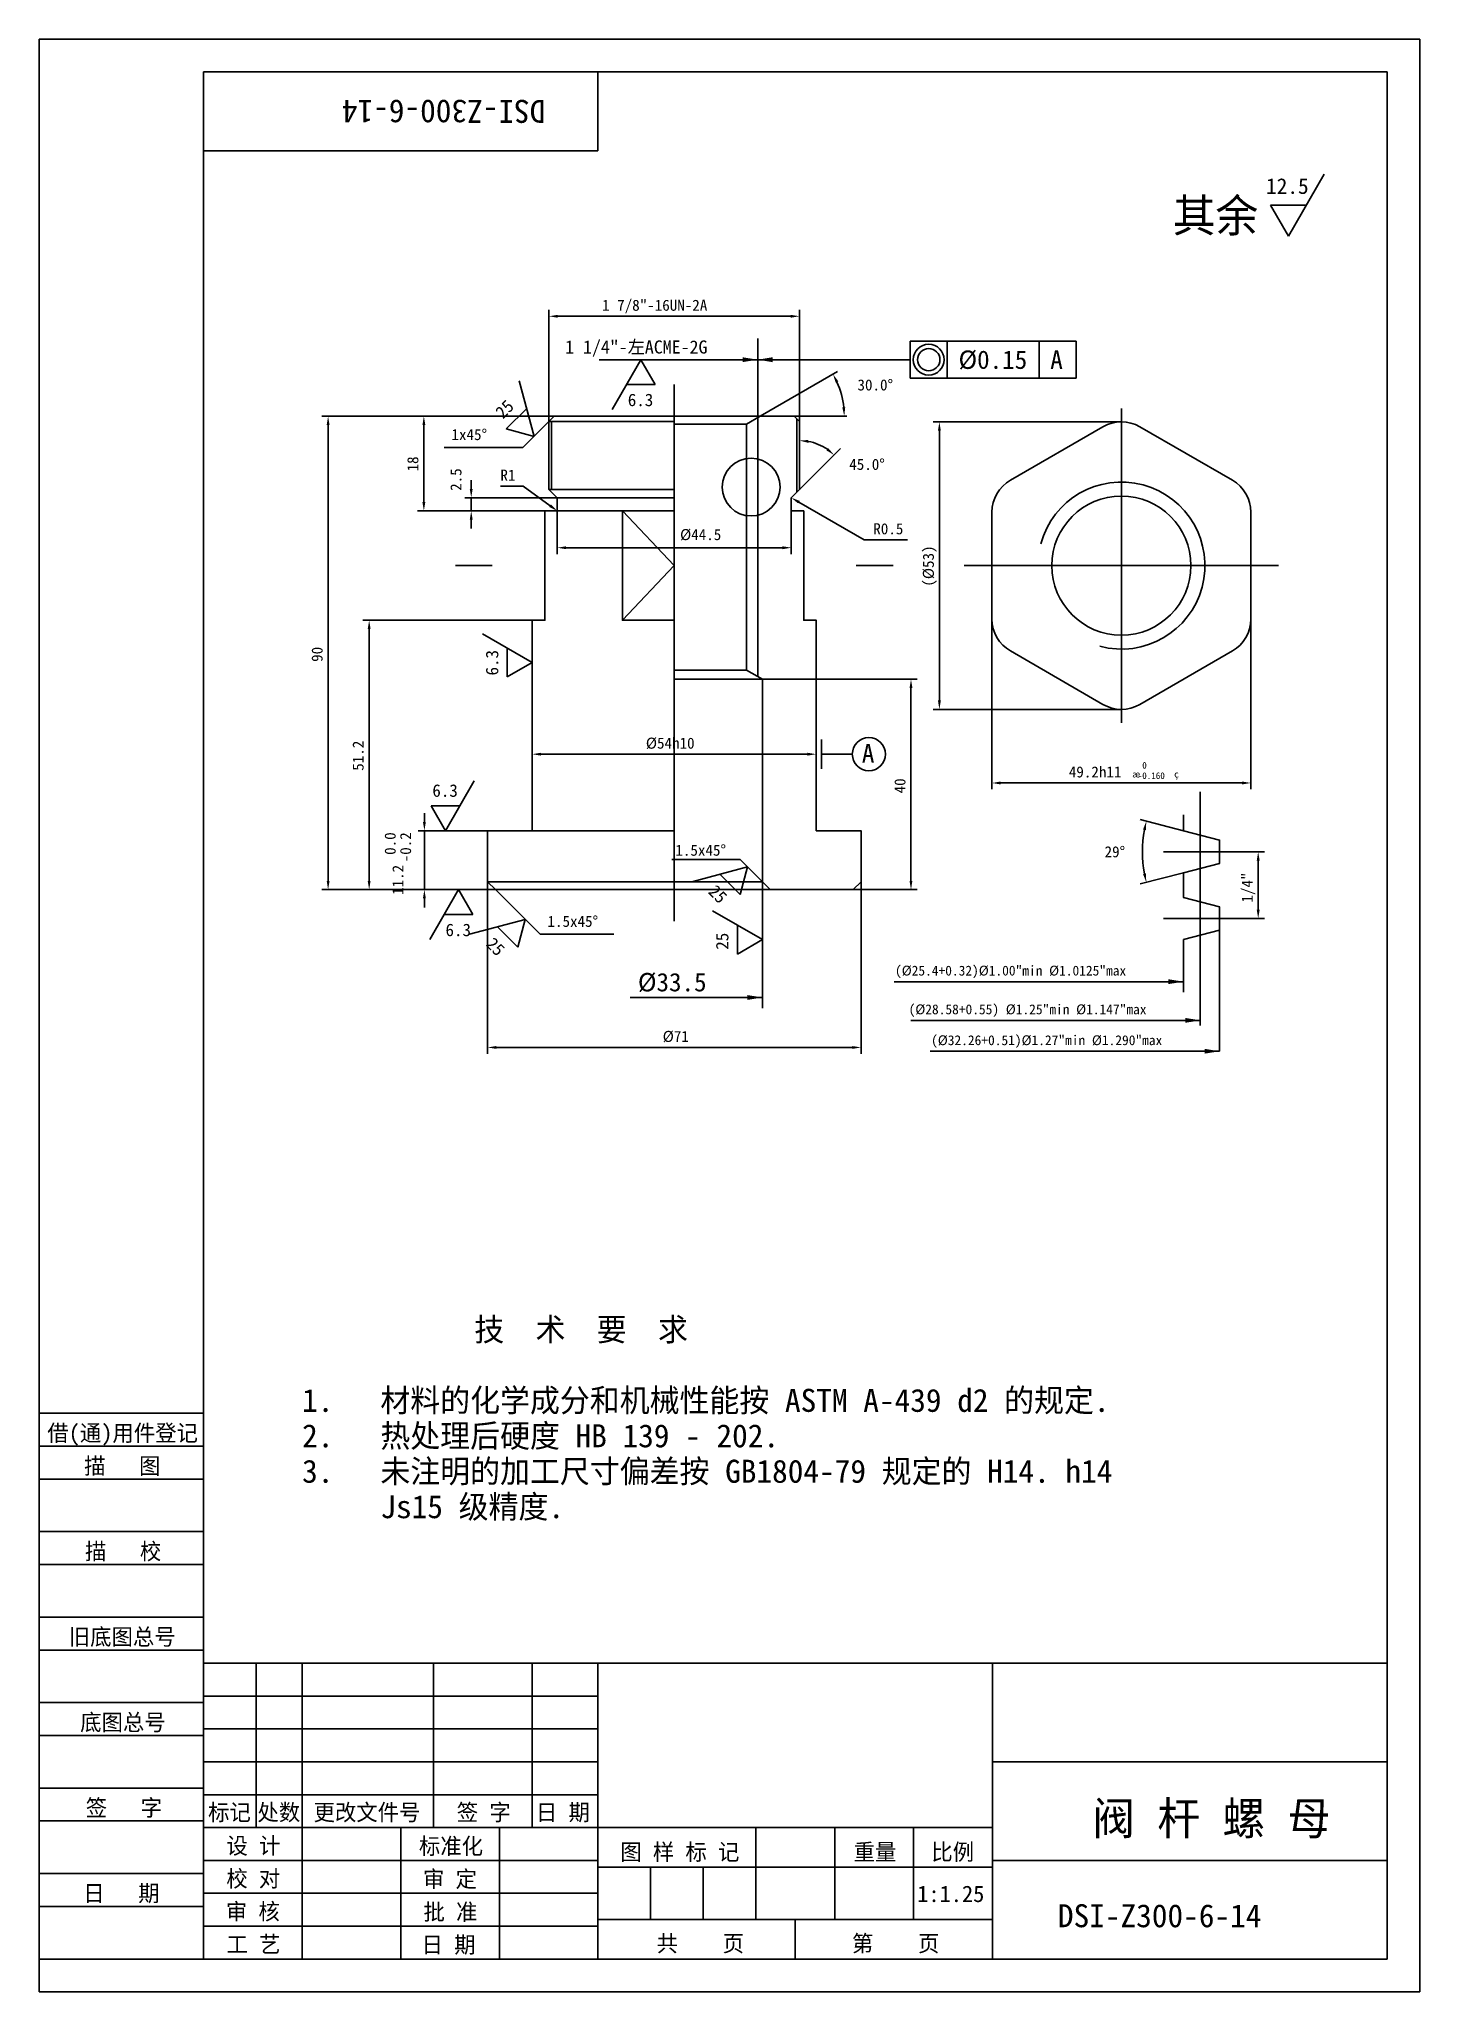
# Model space of a CAD drawing. Header units: metres. Extents: x 0 to 210, y 0 to 297.
import ezdxf

# ---------------------------------------------------------------- set-up
doc = ezdxf.new("R2010")
doc.units = ezdxf.units.M
for name, color, linetype in [('C', 6, 'Continuous'), ('D', 1, 'Continuous'), ('FL', 5, 'Continuous'), ('T', 7, 'Continuous'), ('TL', 4, 'Continuous')]:
    doc.layers.add(name, color=color, linetype=linetype)

# ---------------------------------------------------------------- blocks, each defined once
blk = doc.blocks.new('PIC6')
blk.add_lwpolyline([(6.01, 0, 1), (-6.01, 0, 1)], format="xyb", close=True)
blk.add_lwpolyline([(-4.36, 0, 1), (4.36, 0, 1), (-4.36, 0, 1)], format="xyb")
blk = doc.blocks.new('TUKUN4')
at = {"layer": 'FL'}
for p, q in [((0, 297), (0, 0)), ((210, 297), (0, 297)), ((210, 0), (210, 297)), ((0, 78), (25, 78)), ((0, 70), (25, 70)), ((0, 65), (25, 65)), ((0, 57), (25, 57)), ((0, 52), (25, 52)), ((33, 25), (33, 50)), ((40, 5), (40, 50)), ((60, 25), (60, 50)), ((75, 25), (75, 50)), ((25, 45), (85, 45)), ((0, 44), (25, 44)), ((0, 39), (25, 39)), ((25, 40), (85, 40)), ((25, 35), (85, 35)), ((0, 31), (25, 31)), ((25, 30), (85, 30)), ((0, 26), (25, 26)), ((70, 5), (70, 25)), ((0, 18), (25, 18)), ((25, 20), (85, 20)), ((25, 15), (85, 15)), ((0, 13), (25, 13)), ((25, 10), (85, 10)), ((0, 0), (210, 0))]:
    blk.add_line(p, q, dxfattribs=at)
at = {"layer": 'TL'}
for p, q in [((25, 5), (25, 292)), ((205, 292), (25, 292)), ((85, 292), (85, 280)), ((205, 5), (205, 292)), ((85, 280), (25, 280)), ((0, 88), (25, 88)), ((0, 83), (25, 83)), ((205, 50), (25, 50)), ((85, 5), (85, 50)), ((145, 5), (145, 50)), ((205, 35), (145, 35)), ((145, 25), (25, 25)), ((55, 5), (55, 25)), ((109, 11), (109, 25)), ((121, 11), (121, 25)), ((133, 11), (133, 25)), ((85, 19), (145, 19)), ((93, 11), (93, 19)), ((101, 11), (101, 19)), ((205, 20), (145, 20)), ((145, 11), (85, 11)), ((115, 5), (115, 11)), ((0, 5), (205, 5))]:
    blk.add_line(p, q, dxfattribs=at)
at = {"layer": 'T'}
for s, p in [('借(通)用件登记', (1.26, 83.76)), ('描   图', (6.86, 78.76)), ('描   校', (6.98, 65.76)), ('旧底图总号', (4.52, 52.76)), ('底图总号', (6.25, 39.76)), ('签   字', (7.1, 26.76)), ('标记', (25.71, 26.07)), ('处数', (33.22, 26.07)), ('更改文件号', (41.75, 26.07)), ('签 字', (63.53, 26.07)), ('日 期', (75.57, 26.07)), ('设 计', (28.5, 20.99)), ('标准化', (57.77, 20.93)), ('图 样 标 记', (88.4, 20.04)), ('重量', (123.88, 20.04)), ('比例', (135.7, 20.04)), ('校 对', (28.48, 15.99)), ('审 定', (58.39, 15.93)), ('日   期', (6.72, 13.76)), ('审 核', (28.41, 10.99)), ('批 准', (58.46, 10.93)), ('共    页', (93.91, 6.13)), ('第    页', (123.62, 6.13)), ('工 艺', (28.52, 5.99)), ('日 期', (58.18, 5.93))]:
    blk.add_text(s, height=2.5, dxfattribs=at).set_placement(p)

msp = doc.modelspace()

# ---------------------------------------------------------------- linework, layer by layer
at = {"layer": 'C'}
for p, q in [((164.6, 240.82), (164.6, 193.02)), ((140.7, 216.92), (188.5, 216.92))]:
    msp.add_line(p, q, dxfattribs=at)
for points in [[(96.6, 162.84), (96.6, 244.44)], [(176.6, 182.54), (176.6, 158.16)], [(171, 173.4), (181.4, 173.4)], [(171, 163.24), (181.4, 163.24)]]:
    msp.add_lwpolyline(points, dxfattribs=at)
at = {"layer": 'D'}
for p, q in [((195.46, 276.46), (190, 267)), ((190, 267), (187.27, 271.73)), ((187.27, 271.73), (192.73, 271.73)), ((77.55, 238.84), (77.55, 255.8)), ((115.65, 238.84), (115.65, 255.8)), ((78.89, 254.84), (114.31, 254.84)), ((109.3, 239.44), (109.3, 251.44)), ((132.5, 245.44), (132.5, 251.04)), ((132.5, 251.04), (157.7, 251.04)), ((138.1, 245.44), (138.1, 251.04)), ((152.1, 245.44), (152.1, 251.04)), ((157.7, 251.04), (157.7, 245.44)), ((109.3, 248.24), (85.17, 248.24)), ((87.15, 240.67), (91.52, 248.24)), ((91.52, 248.24), (93.71, 244.45)), ((109.3, 248.24), (112.1, 248.24)), ((112.1, 248.24), (132.5, 248.24)), ((73.02, 245.02), (75.29, 236.58)), ((93.71, 244.45), (89.33, 244.45)), ((109.65, 239.64), (121.43, 246.44)), ((157.7, 245.44), (132.5, 245.44)), ((71.06, 237.71), (74.16, 240.8)), ((78.35, 239.64), (43, 239.64)), ((43.96, 168.98), (43.96, 238.3)), ((78.35, 239.64), (57.56, 239.64)), ((58.52, 226.58), (58.52, 238.3)), ((75.29, 236.58), (71.06, 237.71)), ((77.55, 238.84), (73.59, 234.88)), ((114.85, 239.64), (122.85, 239.64)), ((164.6, 238.78), (135.96, 238.78)), ((73.59, 234.88), (61.59, 234.88)), ((115.65, 228.49), (121.87, 234.71)), ((136.92, 237.43), (136.92, 196.41)), ((65.72, 228.58), (65.72, 229.93)), ((72.28, 229), (70.16, 229)), ((73.62, 229), (72.28, 229)), ((77.71, 226.03), (73.62, 229)), ((78.8, 227.24), (64.76, 227.24)), ((65.72, 225.24), (65.72, 227.24)), ((115.56, 226.57), (125.49, 220.84)), ((76.92, 225.24), (57.56, 225.24)), ((76.92, 225.24), (64.76, 225.24)), ((65.72, 223.9), (65.72, 222.55)), ((78.8, 225.24), (78.8, 218.68)), ((114.4, 225.24), (114.4, 218.68)), ((125.49, 220.84), (126.83, 220.84)), ((126.83, 220.84), (132.07, 220.84)), ((80.14, 219.64), (113.06, 219.64)), ((75, 208.6), (49.24, 208.6)), ((144.92, 208.79), (144.92, 182.9)), ((184.28, 208.79), (184.28, 182.9)), ((50.2, 168.98), (50.2, 207.26)), ((67.43, 206.57), (75, 202.2)), ((71.21, 200.01), (71.21, 204.39)), ((75, 202.2), (71.21, 200.01)), ((110, 199.64), (133.56, 199.64)), ((132.6, 168.98), (132.6, 198.3)), ((164.6, 195.06), (135.96, 195.06)), ((75, 186.84), (75, 189.2)), ((76.34, 188.24), (116.86, 188.24)), ((118.2, 186.84), (118.2, 189.2)), ((66.17, 184.17), (61.8, 176.6)), ((146.26, 183.86), (182.94, 183.86)), ((58.6, 177.94), (58.6, 179.29)), ((61.8, 176.6), (59.61, 180.39)), ((59.61, 180.39), (63.99, 180.39)), ((174.06, 176.6), (167.46, 178.3)), ((68.2, 176.6), (57.64, 176.6)), ((58.6, 167.64), (58.6, 176.6)), ((181.4, 173.4), (186.36, 173.4)), ((106.61, 172.23), (96.21, 172.23)), ((99.29, 168.84), (107.74, 171.1)), ((106.61, 166.88), (103.51, 169.97)), ((110, 168.84), (106.61, 172.23)), ((107.74, 171.1), (106.61, 166.88)), ((174.06, 170.2), (167.46, 168.5)), ((185.4, 172.06), (185.4, 164.58)), ((69.4, 167.64), (43, 167.64)), ((69.4, 167.64), (49.24, 167.64)), ((69.4, 167.64), (57.64, 167.64)), ((59.43, 160.07), (63.8, 167.64)), ((63.8, 167.64), (65.99, 163.85)), ((68.2, 168.84), (68.2, 142.68)), ((69.4, 167.64), (76.19, 160.85)), ((110, 168.84), (110, 149.64)), ((123.8, 167.64), (133.56, 167.64)), ((125, 168.84), (125, 142.68)), ((58.6, 166.3), (58.6, 164.95)), ((65.99, 163.85), (61.61, 163.85)), ((102.43, 164.41), (110, 160.04)), ((65.48, 160.85), (73.93, 163.11)), ((72.79, 158.89), (69.7, 161.98)), ((73.93, 163.11), (72.79, 158.89)), ((76.19, 160.85), (87.39, 160.85)), ((106.21, 157.85), (106.21, 162.23)), ((179.54, 161.46), (179.54, 143.06)), ((181.4, 163.24), (186.36, 163.24)), ((110, 160.04), (106.21, 157.85)), ((174.06, 157.64), (174.06, 152.04)), ((176.6, 158.16), (176.6, 146.96)), ((174.06, 153.64), (130.06, 153.64)), ((110, 151.24), (89.9, 151.24)), ((176.6, 147.76), (132.6, 147.76)), ((69.54, 143.64), (123.66, 143.64)), ((179.54, 143.06), (135.54, 143.06))]:
    msp.add_line(p, q, dxfattribs=at)
for points in [[(119, 190.48), (119, 186)], [(119, 188.24), (123.68, 188.24)]]:
    msp.add_lwpolyline(points, dxfattribs=at)
for centre, radius in [((108.29, 228.87), 4.4), ((126.2, 188.24), 2.52)]:
    msp.add_circle(centre, radius, dxfattribs=at)
for centre, radius, start, end in [((109.65, 239.64), 12.8, 6.02, 23.98), ((115.65, 228.49), 7.44, 55.36, 79.64), ((186.42, 173.4), 18.62, 169.64, 190.36)]:
    msp.add_arc(centre, radius, start, end, dxfattribs=at)
for points in [[(78.89, 255.06), (78.89, 254.62), (77.55, 254.84)], [(114.31, 255.06), (114.31, 254.62), (115.65, 254.84)], [(107, 247.87), (109.3, 248.24), (107, 248.6)], [(111.54, 248.61), (111.54, 247.86), (109.3, 248.24)], [(121.15, 244.74), (121.55, 244.94), (120.74, 246.04)], [(122.6, 240.99), (122.16, 240.97), (122.45, 239.64)], [(43.74, 238.3), (44.18, 238.3), (43.96, 239.64)], [(58.3, 238.3), (58.74, 238.3), (58.52, 239.64)], [(136.7, 237.43), (137.14, 237.43), (136.92, 238.78)], [(116.97, 235.59), (117.01, 236.03), (115.65, 235.93)], [(120.02, 234.78), (119.74, 234.44), (120.91, 233.75)], [(58.3, 226.58), (58.74, 226.58), (58.52, 225.24)], [(65.5, 228.58), (65.94, 228.58), (65.72, 227.24)], [(77.84, 226.21), (77.58, 225.85), (78.8, 225.24)], [(115.45, 226.37), (115.68, 226.76), (114.4, 227.24)], [(65.5, 223.9), (65.94, 223.9), (65.72, 225.24)], [(80.14, 219.86), (80.14, 219.42), (78.8, 219.64)], [(113.06, 219.86), (113.06, 219.42), (114.4, 219.64)], [(49.98, 207.26), (50.42, 207.26), (50.2, 208.6)], [(132.38, 198.3), (132.82, 198.3), (132.6, 199.64)], [(136.7, 196.41), (137.14, 196.41), (136.92, 195.06)], [(76.34, 188.46), (76.34, 188.02), (75, 188.24)], [(116.86, 188.46), (116.86, 188.02), (118.2, 188.24)], [(146.26, 184.09), (146.26, 183.64), (144.92, 183.86)], [(182.94, 184.09), (182.94, 183.64), (184.28, 183.86)], [(58.38, 177.94), (58.82, 177.94), (58.6, 176.6)], [(167.89, 176.8), (168.32, 176.7), (168.39, 178.06)], [(185.18, 172.06), (185.62, 172.06), (185.4, 173.4)], [(168.32, 170.1), (167.89, 170), (168.39, 168.74)], [(43.74, 168.98), (44.18, 168.98), (43.96, 167.64)], [(49.98, 168.98), (50.42, 168.98), (50.2, 167.64)], [(58.38, 166.3), (58.82, 166.3), (58.6, 167.64)], [(132.38, 168.98), (132.82, 168.98), (132.6, 167.64)], [(185.18, 164.58), (185.62, 164.58), (185.4, 163.24)], [(107.7, 150.87), (110, 151.24), (107.7, 151.61)], [(171.75, 153.28), (174.06, 153.64), (171.75, 154.01)], [(174.3, 147.39), (176.6, 147.76), (174.3, 148.13)], [(69.54, 143.86), (69.54, 143.42), (68.2, 143.64)], [(123.66, 143.86), (123.66, 143.42), (125, 143.64)], [(177.24, 142.7), (179.54, 143.06), (177.24, 143.43)]]:
    msp.add_solid(points, dxfattribs=at)
at = {"layer": 'FL'}
for points in [[(77.95, 228.49), (77.95, 238.84)], [(109.3, 200.04), (109.3, 239.44)], [(115.25, 228.09), (115.25, 239.24)], [(88.72, 208.6), (96.6, 216.92), (88.72, 225.24)]]:
    msp.add_lwpolyline(points, dxfattribs=at)
msp.add_arc((164.6, 216.92), 12.7, 255, 165, dxfattribs=at)
at = {"layer": 'TL'}
for points in [[(77.55, 238.84), (78.35, 239.64), (109.65, 239.64)], [(78.8, 227.24), (77.55, 228.49), (77.55, 238.84), (96.6, 238.84)], [(107.57, 238.44), (96.6, 238.44)], [(77.55, 228.49), (96.6, 228.49)], [(78.8, 225.24), (78.8, 227.24), (96.6, 227.24)], [(75, 176.6), (75, 208.6), (76.92, 208.6), (76.92, 225.24), (96.6, 225.24)], [(88.72, 225.24), (88.72, 208.6), (96.6, 208.6)], [(68.92, 216.92), (63.32, 216.92)], [(124.28, 216.92), (129.88, 216.92)], [(107.57, 201.04), (96.6, 201.04)], [(110, 199.64), (96.6, 199.64)], [(174.06, 179), (174.06, 176.6), (179.54, 175.18), (179.54, 171.62), (174.06, 170.2), (174.06, 166.44), (179.54, 165.02), (179.54, 161.46), (174.06, 160.04), (174.06, 157.64)], [(111.2, 167.64), (69.4, 167.64), (68.2, 168.84), (68.2, 176.6), (96.6, 176.6)], [(68.2, 168.84), (110, 168.84)]]:
    msp.add_lwpolyline(points, dxfattribs=at)
msp.add_lwpolyline([(109.65, 239.64), (114.85, 239.64), (115.65, 238.84), (115.65, 228.49), (114.4, 227.24), (114.4, 225.24), (116.28, 225.24), (116.28, 208.6), (118.2, 208.6), (118.2, 176.6), (125, 176.6), (125, 168.84), (123.8, 167.64), (111.2, 167.64), (110, 168.84), (110, 199.64), (107.57, 201.04), (107.57, 238.44)], close=True, dxfattribs=at)
msp.add_lwpolyline([(147.72, 203.94), (161.8, 195.81, 0.27), (167.4, 195.81), (181.48, 203.94, 0.27), (184.28, 208.79), (184.28, 225.05, 0.27), (181.48, 229.9), (167.4, 238.03, 0.27), (161.8, 238.03), (147.72, 229.9, 0.27), (144.92, 225.05), (144.92, 208.79, 0.27)], format="xyb", close=True, dxfattribs=at)
msp.add_lwpolyline([(175.18, 216.92, 1), (154.02, 216.92, 1), (175.18, 216.92, 1)], format="xyb", dxfattribs=at)

# ---------------------------------------------------------------- block references
at = {"layer": 'D', "xscale": 0.39, "yscale": 0.39, "zscale": 0.39}
msp.add_blockref('PIC6', (135.3, 248.24), dxfattribs=at)
at = {"layer": 'TL'}
msp.add_blockref('TUKUN4', (0, 0), dxfattribs=at)

# ---------------------------------------------------------------- texts
at = {"layer": 'D'}
for s, height, rotation, p in [('DSI-Z300-6-14', 3.5, 180, (77, 287.75)), ('25', 1.9, 45, (70.55, 239.14)), ('18', 1.68, 90, (57.68, 231.24)), ('2.5', 1.68, 90, (64.24, 228.29)), ('(%%c53)', 1.68, 90, (136.08, 213.72)), ('90', 1.68, 90, (43.12, 202.28)), ('6.3', 1.9, 90, (69.84, 200.21)), ('51.2', 1.68, 90, (49.36, 185.72)), ('40', 1.68, 90, (131.76, 182.28)), (' 0.0', 1.68, 90, (54.23, 171.79)), ('-0.2', 1.68, 90, (56.58, 171.8)), ('11.2', 1.68, 90, (55.41, 166.84)), ('1/4%%034', 1.68, 90, (184.56, 165.68)), ('25', 1.9, 315, (101.65, 167.2)), ('25', 1.9, 90, (104.84, 158.5)), ('25', 1.9, 315, (67.84, 159.21))]:
    msp.add_text(s, height=height, rotation=rotation, dxfattribs=at).set_placement(p)
for s, height, p in [('其余', 5, (172.41, 267.66)), ('12.5', 2.38, (186.6, 273.45)), ('1 7/8%%034-16UN-2A', 1.68, (85.63, 255.68)), ('1 1/4%%034-左ACME-2G', 2, (80, 249.17)), ('%%c0.15', 2.8, (139.83, 246.84)), ('A', 2.8, (153.78, 246.84)), ('30.0%%d', 1.68, (124.46, 243.56)), ('6.3', 1.9, (89.53, 241.17)), ('1x45%%d', 1.68, (62.72, 236.01)), ('45.0%%d', 1.68, (123.21, 231.48)), ('R1', 1.68, (70.16, 229.84)), ('R0.5', 1.68, (126.87, 221.68)), ('%%c44.5', 1.68, (97.48, 220.8)), ('%%c54h10', 1.68, (92.28, 189.08)), ('A', 2.8, (125.13, 186.97)), ('49.2h11', 1.68, (156.6, 184.7)), ('%%230', 1.01, (166.24, 184.7)), ('-0.160', 1.01, (167.08, 184.47)), (' 0', 1.01, (167.08, 186.05)), ('%%231', 1.01, (172.62, 184.7)), ('6.3', 1.9, (59.81, 181.76)), ('1.5x45%%d', 1.68, (96.77, 172.8)), ('29%%d', 1.68, (162.04, 172.56)), ('1.5x45%%d', 1.68, (77.32, 161.98)), ('6.3', 1.9, (61.81, 160.57)), ('%%c33.5', 2.8, (91.07, 152.17)), ('(%%c25.4+0.32)%%c1.00%%034min %%c1.0125%%034max', 1.5, (130.17, 154.58)), ('(%%c28.58+0.55) %%c1.25%%034min %%c1.147%%034max', 1.5, (132.24, 148.69)), ('%%c71', 1.68, (94.84, 144.48)), ('(%%c32.26+0.51)%%c1.27%%034min %%c1.290%%034max', 1.5, (135.66, 143.99)), ('           技  术  要  求', 3.5, (40, 99)), ('1.   材料的化学成分和机械性能按 ASTM A-439 d2 的规定.', 3.5, (40, 88.22)), ('2.   热处理后硬度 HB 139 - 202.', 3.5, (40, 82.83)), ('3.   未注明的加工尺寸偏差按 GB1804-79 规定的 H14. h14', 3.5, (40, 77.44)), ('     Js15 级精度. ', 3.5, (40, 72.05)), ('阀 杆 螺 母', 5, (160.16, 23.9)), ('1:1.25', 2.5, (133.55, 13.67)), ('DSI-Z300-6-14', 3.5, (154.94, 9.84))]:
    msp.add_text(s, height=height, dxfattribs=at).set_placement(p)

doc.saveas('drawing.dxf')
